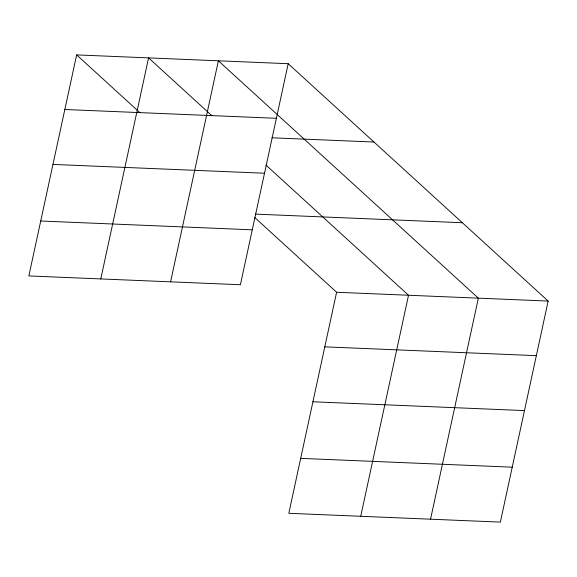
<?xml version="1.0" encoding="UTF-8"?>
<svg xmlns="http://www.w3.org/2000/svg" width="577" height="577" viewBox="0 0 577 577"><rect width="100%" height="100%" fill="white"/><g stroke="black" fill="none" stroke-linecap="round" stroke-linejoin="round"><path stroke-width="0.87" d="M76.64 54.894L28.85 275.936L240.4 284.742L288.19 63.708L76.64 54.894L139.987 112.739M100.78 278.929L148.57 57.888L211.918 115.732M170.59 281.836L218.38 60.801L478.34 298.158L430.55 519.199M254.774 217.543L336.6 292.258L288.81 513.292L500.36 522.106L548.15 301.064L288.19 63.708M360.733 516.292L408.523 295.251L266.011 165.13M64.833 109.493L276.39 118.299M271.947 137.788L373.975 142.036M52.961 164.416L264.511 173.23M255.308 214.117L462.365 222.736M40.729 221.005L252.279 229.819M336.6 292.258L548.15 301.064M324.793 346.849L536.343 355.663M312.922 401.78L524.471 410.586M300.682 458.369L512.232 467.182"/></g></svg>
